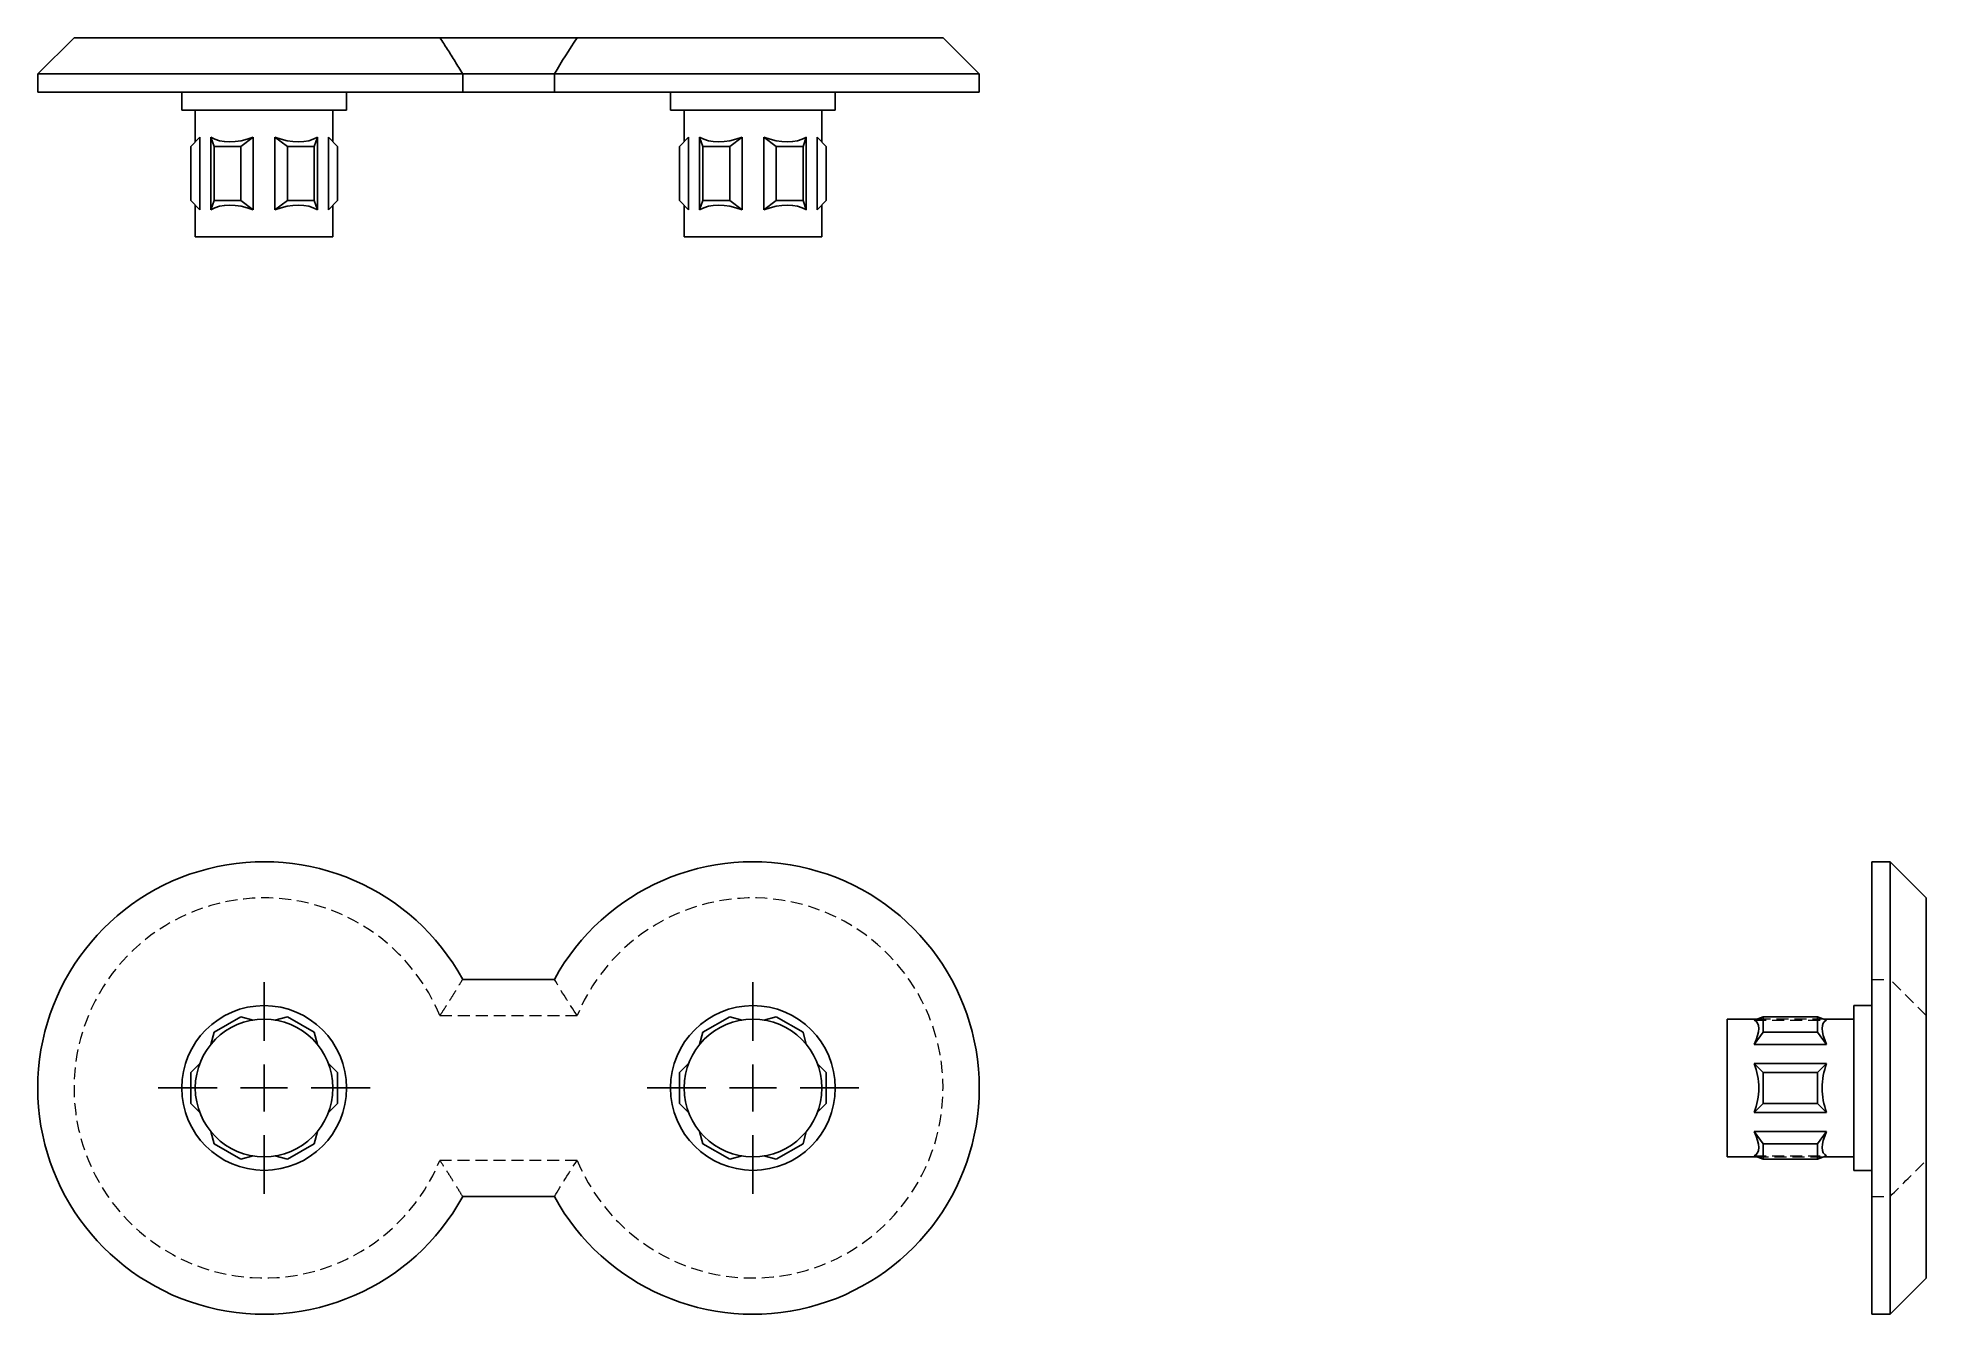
# Model space of a CAD drawing. Header units: millimetres. Extents: x 33 to 234, y 33 to 169.
import ezdxf

# ---------------------------------------------------------------- set-up
doc = ezdxf.new("R2010")
doc.units = ezdxf.units.MM
doc.linetypes.add('HIDDEN', pattern=[1.905, 1.27, -0.635])
doc.layers.add('10', color=7, linetype='Continuous')

# ---------------------------------------------------------------- blocks, each defined once
blk = doc.blocks.new('SW_CENTERMARKSYMBOL_0')
at = {"layer": '10', "color": 0}
for p, q in [((0, 5), (0, 11.25)), ((0, 0), (0, 2.5)), ((-5, 0), (-11.25, 0)), ((0, 0), (-2.5, 0)), ((0, 0), (0, -2.5)), ((0, 0), (2.5, 0)), ((5, 0), (11.25, 0)), ((0, -5), (0, -11.25))]:
    blk.add_line(p, q, dxfattribs=at)
blk = doc.blocks.new('SW_CENTERMARKSYMBOL_1')
at = {"layer": '10', "color": 0}
for p, q in [((0, 5), (0, 11.25)), ((0, 0), (0, 2.5)), ((-5, 0), (-11.25, 0)), ((0, 0), (-2.5, 0)), ((0, 0), (0, -2.5)), ((0, 0), (2.5, 0)), ((5, 0), (11.25, 0)), ((0, -5), (0, -11.25))]:
    blk.add_line(p, q, dxfattribs=at)

msp = doc.modelspace()

# ---------------------------------------------------------------- linework, layer by layer
at = {"color": 7, "linetype": 'Continuous', "lineweight": 25}
for p, q in [((36.85, 168.58), (33, 164.73)), ((36.85, 168.58), (75.71, 168.58)), ((75.71, 168.58), (90.29, 168.58)), ((90.29, 168.58), (129.15, 168.58)), ((133, 164.73), (129.15, 168.58)), ((33, 164.73), (33, 162.81)), ((78.13, 164.73), (33, 164.73)), ((78.13, 162.81), (78.13, 164.73)), ((87.87, 164.73), (78.13, 164.73)), ((133, 164.73), (87.87, 164.73)), ((87.87, 162.81), (87.87, 164.73)), ((133, 162.81), (133, 164.73)), ((78.13, 162.81), (33, 162.81)), ((48.29, 162.81), (48.29, 160.88)), ((65.79, 160.88), (65.79, 162.81)), ((78.13, 162.81), (87.87, 162.81)), ((133, 162.81), (87.87, 162.81)), ((100.21, 162.81), (100.21, 160.88)), ((117.71, 160.88), (117.71, 162.81)), ((65.79, 160.88), (48.29, 160.88)), ((49.73, 160.88), (49.73, 157.52)), ((64.35, 157.52), (64.35, 160.88)), ((117.71, 160.88), (100.21, 160.88)), ((101.65, 160.88), (101.65, 157.52)), ((116.27, 157.52), (116.27, 160.88)), ((50.21, 158), (49.25, 157.04)), ((49.25, 151.27), (49.25, 157.04)), ((50.21, 150.31), (50.21, 158)), ((51.72, 157.04), (51.37, 158)), ((51.37, 150.31), (51.37, 158)), ((54.57, 157.04), (51.72, 157.04)), ((51.72, 157.04), (51.72, 151.27)), ((55.88, 158), (54.57, 157.04)), ((54.57, 151.27), (54.57, 157.04)), ((55.88, 150.31), (55.88, 158)), ((59.51, 157.04), (58.19, 158)), ((58.19, 150.31), (58.19, 158)), ((62.36, 157.04), (59.51, 157.04)), ((59.51, 157.04), (59.51, 151.27)), ((62.71, 158), (62.36, 157.04)), ((62.36, 151.27), (62.36, 157.04)), ((62.71, 150.31), (62.71, 158)), ((63.87, 150.31), (63.87, 158)), ((64.83, 157.04), (63.87, 158)), ((64.83, 157.04), (64.83, 151.27)), ((102.13, 158), (101.17, 157.04)), ((101.17, 151.27), (101.17, 157.04)), ((102.13, 150.31), (102.13, 158)), ((103.64, 157.04), (103.29, 158)), ((103.29, 150.31), (103.29, 158)), ((106.49, 157.04), (103.64, 157.04)), ((103.64, 157.04), (103.64, 151.27)), ((107.81, 158), (106.49, 157.04)), ((106.49, 151.27), (106.49, 157.04)), ((107.81, 150.31), (107.81, 158)), ((110.12, 150.31), (110.12, 158)), ((111.43, 157.04), (110.12, 158)), ((111.43, 157.04), (111.43, 151.27)), ((114.28, 157.04), (111.43, 157.04)), ((114.63, 158), (114.28, 157.04)), ((114.28, 151.27), (114.28, 157.04)), ((114.63, 150.31), (114.63, 158)), ((115.79, 150.31), (115.79, 158)), ((116.75, 157.04), (115.79, 158)), ((116.75, 157.04), (116.75, 151.27)), ((50.21, 150.31), (49.25, 151.27)), ((49.73, 150.79), (49.73, 147.42)), ((51.72, 151.27), (51.37, 150.31)), ((51.72, 151.27), (54.57, 151.27)), ((55.88, 150.31), (54.57, 151.27)), ((59.51, 151.27), (58.19, 150.31)), ((59.51, 151.27), (62.36, 151.27)), ((62.71, 150.31), (62.36, 151.27)), ((64.83, 151.27), (63.87, 150.31)), ((64.35, 147.42), (64.35, 150.79)), ((102.13, 150.31), (101.17, 151.27)), ((101.65, 150.79), (101.65, 147.42)), ((103.64, 151.27), (103.29, 150.31)), ((103.64, 151.27), (106.49, 151.27)), ((107.81, 150.31), (106.49, 151.27)), ((111.43, 151.27), (110.12, 150.31)), ((111.43, 151.27), (114.28, 151.27)), ((114.63, 150.31), (114.28, 151.27)), ((116.75, 151.27), (115.79, 150.31)), ((116.27, 147.42), (116.27, 150.79)), ((64.35, 147.42), (49.73, 147.42)), ((116.27, 147.42), (101.65, 147.42)), ((229.73, 81.04), (227.81, 81.04)), ((227.81, 32.96), (227.81, 81.04)), ((233.58, 77.19), (229.73, 81.04)), ((229.73, 32.96), (229.73, 81.04)), ((233.58, 77.19), (233.58, 36.81)), ((78.13, 68.54), (87.87, 68.54)), ((51.72, 62.92), (54.57, 64.57)), ((55.88, 64.22), (54.57, 64.57)), ((59.51, 64.57), (58.19, 64.22)), ((59.51, 64.57), (62.36, 62.92)), ((103.64, 62.92), (106.49, 64.57)), ((107.81, 64.22), (106.49, 64.57)), ((111.43, 64.57), (110.12, 64.22)), ((111.43, 64.57), (114.28, 62.92)), ((215.56, 64.31), (212.42, 64.31)), ((212.42, 57), (212.42, 64.31)), ((216.27, 64.57), (215.31, 64.22)), ((216.27, 64.57), (216.27, 62.92)), ((222.04, 64.57), (216.27, 64.57)), ((222.04, 62.92), (222.04, 64.57)), ((222.04, 64.57), (223, 64.22)), ((225.88, 64.31), (222.75, 64.31)), ((227.81, 65.75), (225.88, 65.75)), ((225.88, 57), (225.88, 65.75)), ((51.72, 62.92), (51.37, 61.61)), ((62.71, 61.61), (62.36, 62.92)), ((103.64, 62.92), (103.29, 61.61)), ((114.63, 61.61), (114.28, 62.92)), ((215.31, 61.61), (216.27, 62.92)), ((216.27, 62.92), (222.04, 62.92)), ((223, 61.61), (222.04, 62.92)), ((215.31, 61.61), (223, 61.61)), ((50.21, 59.61), (49.25, 58.65)), ((49.25, 55.35), (49.25, 58.65)), ((64.83, 58.65), (63.87, 59.61)), ((64.83, 58.65), (64.83, 55.35)), ((102.13, 59.61), (101.17, 58.65)), ((101.17, 55.35), (101.17, 58.65)), ((116.75, 58.65), (115.79, 59.61)), ((116.75, 58.65), (116.75, 55.35)), ((216.27, 58.65), (215.31, 59.61)), ((215.31, 59.61), (223, 59.61)), ((216.27, 58.65), (216.27, 55.35)), ((222.04, 58.65), (216.27, 58.65)), ((222.04, 58.65), (223, 59.61)), ((222.04, 55.35), (222.04, 58.65)), ((212.42, 49.69), (212.42, 57)), ((225.88, 48.25), (225.88, 57)), ((49.25, 55.35), (50.21, 54.39)), ((63.87, 54.39), (64.83, 55.35)), ((101.17, 55.35), (102.13, 54.39)), ((115.79, 54.39), (116.75, 55.35)), ((215.31, 54.39), (216.27, 55.35)), ((215.31, 54.39), (223, 54.39)), ((216.27, 55.35), (222.04, 55.35)), ((223, 54.39), (222.04, 55.35)), ((51.37, 52.39), (51.72, 51.08)), ((62.36, 51.08), (62.71, 52.39)), ((103.29, 52.39), (103.64, 51.08)), ((114.28, 51.08), (114.63, 52.39)), ((215.31, 52.39), (223, 52.39)), ((216.27, 51.08), (215.31, 52.39)), ((222.04, 51.08), (223, 52.39)), ((54.57, 49.43), (51.72, 51.08)), ((62.36, 51.08), (59.51, 49.43)), ((106.49, 49.43), (103.64, 51.08)), ((114.28, 51.08), (111.43, 49.43)), ((222.04, 51.08), (216.27, 51.08)), ((216.27, 51.08), (216.27, 49.43)), ((222.04, 49.43), (222.04, 51.08)), ((54.57, 49.43), (55.88, 49.78)), ((58.19, 49.78), (59.51, 49.43)), ((106.49, 49.43), (107.81, 49.78)), ((110.12, 49.78), (111.43, 49.43)), ((212.42, 49.69), (215.56, 49.69)), ((215.31, 49.78), (216.27, 49.43)), ((216.27, 49.43), (222.04, 49.43)), ((223, 49.78), (222.04, 49.43)), ((222.75, 49.69), (225.88, 49.69)), ((225.88, 48.25), (227.81, 48.25)), ((78.13, 45.46), (87.87, 45.46)), ((229.73, 32.96), (233.58, 36.81)), ((227.81, 32.96), (229.73, 32.96))]:
    msp.add_line(p, q, dxfattribs=at)
at = {"color": 7, "linetype": 'HIDDEN', "lineweight": 18}
for p, q in [((227.81, 68.54), (229.73, 68.54)), ((75.71, 64.69), (90.29, 64.69)), ((215.31, 64.22), (223, 64.22)), ((222.75, 64.31), (215.56, 64.31)), ((90.29, 49.31), (75.71, 49.31)), ((215.31, 49.78), (223, 49.78)), ((215.56, 49.69), (222.75, 49.69)), ((227.81, 45.46), (229.73, 45.46))]:
    msp.add_line(p, q, dxfattribs=at)
at = {"color": 7, "linetype": 'Continuous', "lineweight": 25}
for centre, radius in [((57.04, 57), 8.75), ((57.04, 57), 7.31), ((108.96, 57), 8.75), ((108.96, 57), 7.31)]:
    msp.add_circle(centre, radius, dxfattribs=at)
for centre, radius, start, end in [((57.04, 57), 24.04, 28.6854, 331.3146), ((108.96, 57), 24.04, 208.6854, 151.3146), ((208.48, 57), 7.31, 339.101, 20.899), ((229.83, 57), 7.31, 159.101, 200.899)]:
    msp.add_arc(centre, radius, start, end, dxfattribs=at)
at = {"color": 7, "linetype": 'HIDDEN', "lineweight": 18}
for centre, start, end in [((57.04, 57), 22.3927, 337.6073), ((108.96, 57), 202.3927, 157.6073)]:
    msp.add_arc(centre, 20.19, start, end, dxfattribs=at)
at = {"color": 7, "linetype": 'Continuous', "lineweight": 25}
for centre, major_axis, ratio, start_param, end_param in [((57.04, 164.83), (6.33, 6.33), 0.57735, 3.300435, 4.029948), ((57.04, 164.83), (6.33, -6.33), 0.57735, 5.39483, 6.124343), ((108.96, 164.83), (6.33, 6.33), 0.57735, 3.300435, 4.029948), ((108.96, 164.83), (6.33, -6.33), 0.57735, 5.39483, 6.124343), ((57.04, 143.48), (-6.33, 6.33), 0.57735, 5.39483, 6.124343), ((57.04, 143.48), (6.33, 6.33), 0.57735, 0.158842, 0.888356), ((108.96, 143.48), (-6.33, 6.33), 0.57735, 5.39483, 6.124343), ((108.96, 143.48), (6.33, 6.33), 0.57735, 0.158842, 0.888356), ((208.48, 57), (7.06, 7.06), 0.267949, 5.656629, 6.386143), ((229.83, 57), (-7.06, 7.06), 0.267949, 6.180228, 6.909742), ((208.48, 57), (7.06, -7.06), 0.267949, 6.180228, 6.909742), ((229.83, 57), (7.06, 7.06), 0.267949, 2.515036, 3.24455)]:
    msp.add_ellipse(centre, major_axis=major_axis, ratio=ratio, start_param=start_param, end_param=end_param, dxfattribs=at)
msp.add_open_spline([(75.71, 168.58), (75.84, 168.37), (76.12, 167.97), (76.52, 167.34), (76.92, 166.71), (77.32, 166.06), (77.73, 165.4), (77.99, 164.96), (78.13, 164.73)], degree=3, knots=[0, 0, 0, 0, 0.15963, 0.322062, 0.487305, 0.65537, 0.826265, 1, 1, 1, 1], dxfattribs=at)
msp.add_open_spline([(90.29, 168.58), (89.44, 167.31), (88.64, 166.03), (87.87, 164.73)], degree=3, dxfattribs=at)
at = {"color": 7, "linetype": 'HIDDEN', "lineweight": 18}
for points, knots in [([(75.71, 64.69), (75.84, 64.89), (76.12, 65.3), (76.52, 65.93), (76.92, 66.56), (77.32, 67.21), (77.73, 67.87), (77.99, 68.31), (78.13, 68.54)], [0, 0, 0, 0, 0.15963, 0.322062, 0.487305, 0.65537, 0.826265, 1, 1, 1, 1]), ([(78.13, 45.46), (77.97, 45.73), (77.65, 46.26), (77.16, 47.05), (76.68, 47.82), (76.2, 48.57), (75.87, 49.06), (75.71, 49.31)], [0, 0, 0, 0, 0.208141, 0.412195, 0.612179, 0.808108, 1, 1, 1, 1])]:
    msp.add_open_spline(points, degree=3, knots=knots, dxfattribs=at)
for points in [[(90.29, 64.69), (89.44, 65.96), (88.64, 67.24), (87.87, 68.54)], [(233.58, 64.69), (232.31, 65.96), (231.03, 67.24), (229.73, 68.54)], [(87.87, 45.46), (88.64, 46.76), (89.44, 48.04), (90.29, 49.31)], [(229.73, 45.46), (231.03, 46.76), (232.31, 48.04), (233.58, 49.31)]]:
    msp.add_open_spline(points, degree=3, dxfattribs=at)

# ---------------------------------------------------------------- block references
at = {"layer": '10'}
for name, p in [('SW_CENTERMARKSYMBOL_1', (57.04, 57)), ('SW_CENTERMARKSYMBOL_0', (108.96, 57))]:
    msp.add_blockref(name, p, dxfattribs=at)

doc.saveas('drawing.dxf')
